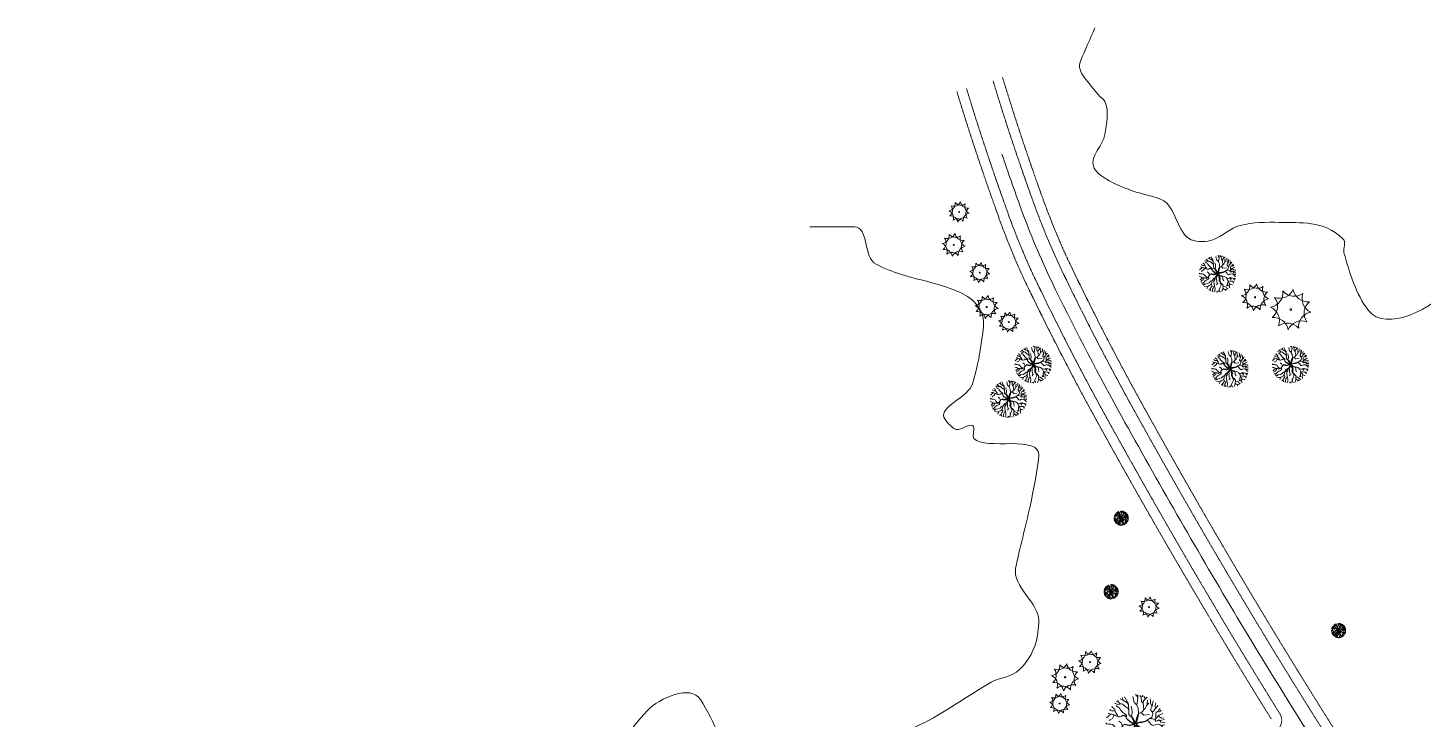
# Model space of a CAD drawing. Header units: feet. Extents: x 99089 to 101049, y 99298 to 100905.
# Drawn here: x 99089 to 100195, y 100357 to 100905 of the extents above; entities that cross this region are included whole.
import ezdxf

# ---------------------------------------------------------------- set-up
doc = ezdxf.new("R2010")
doc.units = ezdxf.units.FT
doc.header["$MEASUREMENT"] = 0
doc.linetypes.add('DGN Style 2', pattern=[27.4374, 16.46244, -10.97496])
for name, color, linetype, lineweight in [('Survey Exist Alignments', 1, 'DGN Style 2', 0), ('Survey Exist Pavement', 92, 'DGN Style 2', 0), ('Survey Exist Surface', 7, 'DGN Style 2', 0), ('Survey Exist Trees', 96, 'Continuous', 0)]:
    doc.layers.add(name, color=color, linetype=linetype, lineweight=lineweight)
doc.linetypes.add('StationLine', pattern='A,0,[2,dgnlstyle-.shx,S=0.039683,R=0,X=0,Y=0],100.0002', length=100.0002)
doc.linetypes.add('{ Tree Line }', pattern='A,0,[2,dgnlstyle-lstyle.shx,S=0.059208,R=0,X=0,Y=0],-7.4711', length=7.4711)

# ---------------------------------------------------------------- blocks, each defined once
blk = doc.blocks.new('C Tree')
at = {"layer": 'Survey Exist Trees', "color": 3}
blk.add_circle((0, 0), 0.00164, dxfattribs=at)
for centre, start, end in [((-0.0393, 0.0294), 280.2067, 5.9716), ((-0.0193, 0.0454), 250.2113, 335.9762), ((0.0059, 0.049), 220.2113, 305.9762), ((0.0296, 0.0394), 190.2113, 275.9762), ((0.0454, 0.0193), 160.2113, 245.9762), ((-0.0454, -0.0193), 340.2113, 65.9762), ((-0.0487, 0.0058), 310.2067, 35.9716), ((-0.0296, -0.0394), 10.2113, 95.9762), ((-0.0059, -0.049), 40.2113, 125.9762), ((0.0193, -0.0454), 70.2113, 155.9762)]:
    blk.add_arc(centre, 0.0258, start, end, dxfattribs=at)
at = {"layer": 'Survey Exist Trees', "color": 3, "extrusion": (0, 0, -1)}
for centre, start, end in [((-0.049, -0.0059), 324.0728, 49.7489), ((-0.0395, -0.0296), 354.0728, 79.7489)]:
    blk.add_arc(centre, 0.0258, start, end, dxfattribs=at)
blk = doc.blocks.new('D  Ttree')
at = {"layer": 'Survey Exist Trees', "color": 3, "linetype": 'Continuous', "lineweight": 0, "flags": 128}
for points in [[(0.0026, 0.0347), (0.0013, 0.037), (-0.0002, 0.0386)], [(0.0027, 0.0383), (0.0028, 0.0345), (0.0013, 0.0251), (0.0032, 0.0212), (0.0038, 0.0144), (0.0068, 0.015), (0.0091, 0.0171), (0.0104, 0.0191), (0.0095, 0.0275), (0.0074, 0.0298), (0.0069, 0.0356), (0.0059, 0.0365), (0.0057, 0.0381)], [(0.0069, 0.0356), (0.0082, 0.0362), (0.0091, 0.0373)], [(0.0127, 0.0331), (0.0111, 0.0359), (0.0105, 0.0369)], [(-0.0273, 0.0174), (-0.0286, 0.0177), (-0.031, 0.0176), (-0.0327, 0.018), (-0.0337, 0.0193)], [(-0.0233, 0.0101), (-0.0241, 0.0124), (-0.0253, 0.0143), (-0.0273, 0.0175), (-0.0268, 0.0186), (-0.0277, 0.0202), (-0.0301, 0.0218), (-0.0312, 0.0232)], [(-0.0187, 0.0266), (-0.0218, 0.0258), (-0.0242, 0.0264), (-0.0277, 0.0273)], [(-0.0099, 0.0052), (-0.0099, 0.0052), (-0.0112, 0.0068), (-0.0123, 0.0086), (-0.0119, 0.0102), (-0.012, 0.0116), (-0.0142, 0.0137), (-0.0166, 0.0153), (-0.018, 0.0168), (-0.0193, 0.0183), (-0.0206, 0.0203), (-0.0214, 0.0215), (-0.0239, 0.0231), (-0.0256, 0.0243)], [(-0.0089, 0.018), (-0.0104, 0.0209), (-0.0141, 0.0235), (-0.0169, 0.0262), (-0.0207, 0.0271), (-0.0225, 0.029), (-0.0252, 0.0295)], [(-0.0225, 0.029), (-0.0227, 0.0303), (-0.0231, 0.0312)], [(-0.0095, 0.0257), (-0.0111, 0.0279), (-0.0133, 0.0295), (-0.0145, 0.0301), (-0.0169, 0.0313), (-0.0195, 0.0326), (-0.0202, 0.0331)], [(-0.016, 0.0308), (-0.017, 0.0336), (-0.017, 0.0349)], [(-0.0088, 0.0126), (-0.0089, 0.018), (-0.0095, 0.0257), (-0.0097, 0.0273), (-0.0106, 0.0288), (-0.0145, 0.0359)], [(-0.006, 0.0102), (-0.0047, 0.0144), (-0.0046, 0.0177), (-0.0051, 0.0195), (-0.0059, 0.0234)], [(0.0012, 0.0255), (-0.0008, 0.0277), (-0.0022, 0.0282), (-0.0039, 0.036)], [(0.0095, 0.0275), (0.0103, 0.0304), (0.0117, 0.0321), (0.0144, 0.0347), (0.0147, 0.0354)], [(0.0104, 0.0191), (0.0125, 0.0206), (0.014, 0.0239), (0.0148, 0.0255), (0.0169, 0.0273)], [(0.0148, 0.0255), (0.0148, 0.0276), (0.0153, 0.0315)], [(0.0183, 0.0074), (0.0209, 0.0095), (0.0219, 0.0117), (0.0222, 0.0136), (0.0219, 0.0157), (0.0196, 0.0179), (0.0198, 0.02), (0.0215, 0.0234), (0.0227, 0.0306)], [(0.0215, 0.0234), (0.0211, 0.0239), (0.0202, 0.0255), (0.0194, 0.0272), (0.0191, 0.0297), (0.019, 0.0332)], [(0.0219, 0.0157), (0.0235, 0.0175), (0.025, 0.0196), (0.0261, 0.021), (0.0292, 0.0244)], [(0.026, 0.0209), (0.0254, 0.0232), (0.0254, 0.024), (0.026, 0.0279)], [(0.0262, 0.0071), (0.0262, 0.0141), (0.0268, 0.0155), (0.0291, 0.017), (0.0303, 0.019), (0.032, 0.0205)], [(0.0291, 0.0171), (0.0302, 0.0166), (0.0311, 0.0163), (0.0331, 0.0185)], [(-0.0358, 0.0004), (-0.0388, 0.0019)], [(-0.0215, -0.0077), (-0.0225, -0.0072), (-0.0244, -0.0062), (-0.0265, -0.0042), (-0.0284, -0.0016), (-0.03, -0.0004), (-0.0322, 0), (-0.0344, 0.0003), (-0.0388, 0.0005)], [(-0.0121, 0.0091), (-0.0132, 0.0102), (-0.0147, 0.0115), (-0.0159, 0.0115), (-0.017, 0.0113), (-0.018, 0.0108), (-0.0189, 0.0102), (-0.0212, 0.0096), (-0.0224, 0.0097), (-0.0244, 0.0105), (-0.026, 0.0112), (-0.0273, 0.012), (-0.0294, 0.0129), (-0.0316, 0.0134), (-0.0327, 0.0127), (-0.0339, 0.0118), (-0.0355, 0.0107), (-0.0379, 0.0084)], [(-0.0321, 0.0131), (-0.0332, 0.0138), (-0.0348, 0.0142), (-0.036, 0.0147)], [(-0.0285, 0.0125), (-0.0287, 0.0101), (-0.0303, 0.0077), (-0.0331, 0.006), (-0.0347, 0.0051)], [(-0.0169, -0.0022), (-0.0193, 0.0022), (-0.0221, 0.0043)], [(0.0065, 0.015), (0.0085, 0.014), (0.0107, 0.0121), (0.0179, 0.0127)], [(0.0122, 0.0038), (0.0133, 0.0042), (0.0159, 0.0063), (0.018, 0.0074), (0.021, 0.0075), (0.0243, 0.0064), (0.0253, 0.0063), (0.0264, 0.0074), (0.0278, 0.0093), (0.0291, 0.0112), (0.0306, 0.0119), (0.0327, 0.0129), (0.0352, 0.0139)], [(0.0144, 0.0051), (0.0164, 0.0044), (0.0185, 0.0021), (0.0198, 0.0003), (0.0214, -0.0012), (0.0231, -0.0017), (0.0253, -0.0007), (0.0267, -0.0003), (0.0298, 0), (0.0314, -0.0001), (0.0335, -0.0021), (0.0356, -0.0044), (0.0374, -0.0048)], [(0.0249, 0.0063), (0.0263, 0.0041), (0.0284, 0.0047), (0.0301, 0.0058), (0.0313, 0.0049), (0.0328, 0.0026), (0.0377, 0.0024)], [(0.0298, 0.0115), (0.0311, 0.0096), (0.0326, 0.0086), (0.0346, 0.0081), (0.0368, 0.0086)], [(0.031, 0.0051), (0.0319, 0.005), (0.0336, 0.0053), (0.0373, 0.0064)], [(-0.0316, -0.0085), (-0.0332, -0.0074), (-0.0352, -0.006), (-0.0385, -0.0047)], [(-0.0145, -0.0003), (-0.0147, -0.0003), (-0.0161, -0.0013), (-0.0174, -0.0029), (-0.0184, -0.004), (-0.0191, -0.0048), (-0.0201, -0.0062), (-0.021, -0.0073), (-0.0218, -0.008), (-0.0228, -0.0086), (-0.025, -0.0085), (-0.0261, -0.0085), (-0.0278, -0.008), (-0.0291, -0.0078), (-0.0302, -0.0079), (-0.0314, -0.0083), (-0.0324, -0.0092), (-0.0335, -0.0098), (-0.035, -0.0108), (-0.0367, -0.0123)], [(-0.0294, -0.0078), (-0.0293, -0.0094), (-0.0296, -0.0106), (-0.0305, -0.0122), (-0.0326, -0.0133), (-0.0342, -0.0143), (-0.0354, -0.0155)], [(-0.0314, -0.0195), (-0.0323, -0.0187), (-0.0342, -0.0179)], [(-0.0193, -0.005), (-0.0187, -0.0073), (-0.0188, -0.0092), (-0.0198, -0.0111), (-0.0225, -0.0125), (-0.0248, -0.0134), (-0.0266, -0.0147), (-0.0286, -0.0168), (-0.03, -0.0184), (-0.0309, -0.0194), (-0.0331, -0.0198)], [(-0.0227, -0.0309), (-0.0202, -0.0257), (-0.0177, -0.0242), (-0.0149, -0.0228), (-0.0133, -0.021), (-0.0127, -0.0177), (-0.0117, -0.014), (-0.0149, -0.0152), (-0.018, -0.0183), (-0.0212, -0.0201), (-0.0259, -0.021), (-0.0277, -0.0208), (-0.0316, -0.0221)], [(-0.0067, -0.0091), (-0.0054, -0.0112), (-0.0083, -0.015), (-0.0079, -0.0208), (-0.0068, -0.0256), (-0.0057, -0.0297), (-0.0062, -0.0365), (-0.0068, -0.0374)], [(-0.0031, -0.0063), (-0.0024, -0.0086), (-0.0025, -0.0122), (-0.0023, -0.0146), (-0.0019, -0.0167), (-0.0011, -0.0191), (-0.0019, -0.022), (-0.0025, -0.023)], [(0.0047, -0.0178), (0.0051, -0.0191), (0.0063, -0.0202), (0.0068, -0.0231), (0.0059, -0.0259), (0.0042, -0.0286), (0.0033, -0.0305), (0.0031, -0.0329), (0.0043, -0.0362), (0.0051, -0.0376)], [(0.0048, -0.018), (0.0073, -0.0191), (0.0112, -0.0234), (0.0109, -0.0253), (0.0106, -0.0294), (0.0105, -0.0308), (0.0099, -0.0334), (0.0083, -0.0369)], [(0.009, -0.0049), (0.0131, -0.0053), (0.0149, -0.0058), (0.0173, -0.0076), (0.0182, -0.0088), (0.0198, -0.0112), (0.0216, -0.0153), (0.025, -0.0211), (0.0238, -0.0234), (0.0244, -0.0268), (0.0245, -0.0287)], [(0.009, -0.0049), (0.0104, -0.0079), (0.0106, -0.0117), (0.0123, -0.0146)], [(0.0182, -0.0088), (0.0217, -0.0095), (0.0238, -0.0088), (0.0259, -0.0076), (0.0292, -0.0095)], [(0.0212, -0.0145), (0.0206, -0.0177), (0.0202, -0.0202), (0.0207, -0.0224), (0.0212, -0.0252)], [(0.0216, -0.0153), (0.0229, -0.0147), (0.0255, -0.0149), (0.0281, -0.0152), (0.0304, -0.0153), (0.0316, -0.0165), (0.0324, -0.0192)], [(0.0242, -0.0085), (0.0257, -0.0098), (0.0276, -0.0122)], [(0.0273, -0.0084), (0.0288, -0.0078), (0.031, -0.0085), (0.0331, -0.0092), (0.0365, -0.0095)], [(0.031, -0.0159), (0.032, -0.0158), (0.0336, -0.0165), (0.0337, -0.0168)], [(0.0329, -0.0091), (0.0337, -0.0106), (0.0354, -0.0129)], [(0.0338, -0.0024), (0.0352, -0.001), (0.0377, -0.0006)], [(-0.0259, -0.021), (-0.027, -0.022), (-0.0289, -0.0226), (-0.0303, -0.0237)], [(-0.0202, -0.0257), (-0.0231, -0.0268), (-0.0253, -0.0263), (-0.0286, -0.0257)], [(-0.0157, -0.0313), (-0.017, -0.033), (-0.0189, -0.0333)], [(-0.0133, -0.021), (-0.0123, -0.0241), (-0.012, -0.0252), (-0.0142, -0.028), (-0.0154, -0.0303), (-0.0158, -0.0318), (-0.0151, -0.0335), (-0.0149, -0.0352)], [(-0.0106, -0.0348), (-0.0115, -0.0357), (-0.0122, -0.0361)], [(-0.0068, -0.0256), (-0.0089, -0.0269), (-0.0098, -0.0295), (-0.011, -0.0314), (-0.0111, -0.0333), (-0.0109, -0.0344), (-0.01, -0.0358), (-0.0099, -0.0368)], [(0.0039, -0.035), (0.0014, -0.0352), (-0.0001, -0.0363), (-0.0021, -0.0372), (-0.0034, -0.0379)], [(-0.0012, -0.0195), (-0.0007, -0.0198), (0.0008, -0.0205)], [(0, -0.0362), (0.0001, -0.038)], [(0.0107, -0.0293), (0.0125, -0.0314), (0.0142, -0.0323), (0.0167, -0.0322), (0.0187, -0.0328)], [(0.0109, -0.0253), (0.0143, -0.0261), (0.0171, -0.0277), (0.0191, -0.03), (0.0201, -0.0302), (0.0208, -0.0313)], [(0.0143, -0.0323), (0.0158, -0.0343)], [(0.0205, -0.0213), (0.0197, -0.0232), (0.018, -0.0251)], [(0.025, -0.0211), (0.0269, -0.0214), (0.0295, -0.0223), (0.0303, -0.0224)]]:
    blk.add_lwpolyline(points, dxfattribs=at)
at = {"layer": 'Survey Exist Trees', "color": 3, "linetype": 'Continuous', "lineweight": 30, "flags": 128}
for points in [[(-0.0109, -0.0008), (-0.0087, -0.001), (-0.0068, -0.0009), (-0.0046, -0.0003), (-0.0027, 0.0005), (-0.0025, 0.0009), (-0.0027, 0.0011), (-0.0059, 0.0025), (-0.0076, 0.0035), (-0.0099, 0.0052)], [(-0.0081, 0.0038), (-0.0068, 0.0034), (-0.0051, 0.0025), (-0.0035, 0.0018), (-0.0021, 0.0013), (-0.0017, 0.0013), (-0.0016, 0.0016), (-0.0021, 0.0031), (-0.0031, 0.0057), (-0.004, 0.0078), (-0.0045, 0.0088), (-0.0062, 0.0102), (-0.0088, 0.0126)], [(-0.0066, 0.0106), (-0.0051, 0.0097), (-0.004, 0.009), (-0.0031, 0.0071), (-0.0023, 0.0053), (-0.0015, 0.0031), (-0.001, 0.0017), (-0.0008, 0.0014), (-0.0004, 0.0015), (-0.0001, 0.0024), (0.0005, 0.0039), (0.0012, 0.0059), (0.0018, 0.0083), (0.0023, 0.0105), (0.0028, 0.0122), (0.0035, 0.0134)], [(0.0038, 0.0144), (0.0028, 0.0112), (0.0022, 0.0085), (0.0014, 0.0055), (0.0004, 0.0024), (0.0003, 0.002), (0.0005, 0.0014), (0.0009, 0.0014), (0.003, 0.0021), (0.0054, 0.0026), (0.0081, 0.003), (0.0099, 0.0034), (0.0114, 0.0035)], [(0.0122, 0.0038), (0.0106, 0.0033), (0.0085, 0.0027), (0.0061, 0.0023), (0.0037, 0.002), (0.0021, 0.0012), (0.0007, 0.0005), (0.0005, 0.0003), (0.0009, -0.0002), (0.0022, -0.0013), (0.0045, -0.0032), (0.0056, -0.0039), (0.0077, -0.0046)], [(-0.0106, -0.0128), (-0.0093, -0.0104), (-0.0077, -0.0091), (-0.006, -0.0079), (-0.0042, -0.0066), (-0.0025, -0.0047), (-0.0019, -0.0036), (-0.0013, -0.0007), (-0.0015, -0.0002), (-0.0019, -0.0001), (-0.0045, -0.0008), (-0.0072, -0.0014), (-0.0083, -0.0015), (-0.0106, -0.0009), (-0.0126, -0.0005), (-0.0145, -0.0003)], [(0.0045, -0.0167), (0.0035, -0.0145), (0.0033, -0.0125), (0.0033, -0.0118), (0.0037, -0.0107), (0.0041, -0.0088), (0.003, -0.007), (0.0025, -0.0047), (0.0016, -0.0032), (0.0004, -0.0015), (0, -0.0013), (-0.0004, -0.0014), (-0.0007, -0.0019), (-0.0012, -0.0038), (-0.0014, -0.0044), (-0.0031, -0.0063), (-0.004, -0.0073), (-0.0067, -0.0091), (-0.0094, -0.0115), (-0.0117, -0.014)], [(0.009, -0.0049), (0.0052, -0.0041), (0.0035, -0.0028), (0.0007, -0.0011), (0.0017, -0.0027), (0.0026, -0.0041), (0.0029, -0.0054), (0.0036, -0.0074), (0.0045, -0.0089), (0.0036, -0.0123), (0.0047, -0.0178)]]:
    blk.add_lwpolyline(points, dxfattribs=at)

msp = doc.modelspace()

# ---------------------------------------------------------------- linework, layer by layer
at = {"layer": 'Survey Exist Alignments', "linetype": 'StationLine', "ltscale": 0.003281, "flags": 128}
msp.add_lwpolyline([(99861.3, 100804.6, 0.005967), (99876.6, 100761, 0.025399), (99900.8, 100703.5, 0.013445), (99953.5, 100601.7, 0.008386), (100042.3, 100446.8, 0.009146), (100135.6, 100296.6, 0.018051), (100190, 100218.8, 0.015153), (100269.1, 100120.3, 0.009573), (100398.1, 99975, 0.017162), (100540.9, 99830.5, -0.008844), (100610.7, 99762.2, -0.000822), (100896.1, 99471.9, -0.001678), (101034.9, 99329.3)], format="xyb", dxfattribs=at)
at = {"layer": 'Survey Exist Pavement', "ltscale": 0.003281, "flags": 128}
msp.add_lwpolyline([(99854.2, 100862.9, 0.013445), (99886.9, 100764.7, 0.025399), (99910.8, 100708.3, 0.013445), (99963.1, 100607, 0.008386), (100051.8, 100452.4, 0.009146), (100144.9, 100302.6, 0.018051), (100198.8, 100225.4, 0.015153), (100277.5, 100127.4, 0.009573), (100406.2, 99982.5, 0.017162), (100548.5, 99838.5, -0.008844), (100618.5, 99769.9, -0.000822), (100904, 99479.6, -0.001678), (101042.8, 99336.9)], format="xyb", dxfattribs=at)
at = {"layer": 'Survey Exist Pavement', "ltscale": 0.003281}
for centre, radius, start, end in [((101694.5, 101421.8), 1945.2, 196.894, 199.9753), ((100454.1, 100970.9), 625.5, 199.9753, 205.795), ((101820.6, 101631.4), 2143.2, 205.795, 208.8762), ((104614.6, 103172.2), 5333.9, 208.8762, 210.7982), ((104194, 102921.5), 4844.3, 210.7982, 211.9085)]:
    msp.add_arc(centre, radius, start, end, dxfattribs=at)
at = {"layer": 'Survey Exist Pavement', "ltscale": 0.003281, "extrusion": (0, 0, -1)}
msp.add_arc((-100073.2, 100355.7), 10, 148.0915, 222.4568, dxfattribs=at)
at = {"layer": 'Survey Exist Surface', "ltscale": 0.003281, "flags": 128}
msp.add_lwpolyline([(99861.9, 100865.2, 0.013445), (99894.4, 100767.5, 0.025399), (99918, 100711.8, 0.013445), (99970.1, 100610.8, 0.008386), (100058.6, 100456.5, 0.009146), (100151.6, 100306.9, 0.018051), (100205.2, 100230.2, 0.015153), (100283.6, 100132.6, 0.009573), (100412.1, 99987.9, 0.017162), (100554, 99844.3, -0.008844), (100624.2, 99775.6, -0.000822), (100909.7, 99485.2, -0.001678), (101048.6, 99342.5)], format="xyb", dxfattribs=at)
at = {"layer": 'Survey Exist Surface', "ltscale": 0.003281}
for centre, radius, start, end in [((101694.5, 101421.8), 1953.2, 196.894, 199.9753), ((100454.1, 100970.9), 633.5, 199.9753, 205.795), ((101820.6, 101631.4), 2151.2, 205.795, 208.8762), ((104614.6, 103172.2), 5341.9, 208.8762, 210.7982), ((104194, 102921.5), 4852.3, 210.7982, 211.9085)]:
    msp.add_arc(centre, radius, start, end, dxfattribs=at)
at = {"layer": 'Survey Exist Trees', "linetype": '{ Tree Line }'}
for points, knots in [([(99935, 100904.6, 0), (99931.2, 100895.8, 0), (99927.4, 100887.1, 0), (99923.6, 100878.3, 0), (99919.7, 100869.3, 0), (99931.4, 100860.7, 0), (99937.3, 100852.1, 0), (99938.9, 100849.7, 0), (99941.9, 100848.8, 0), (99943, 100846.4, 0), (99946.6, 100838.2, 0), (99944.2, 100828.5, 0), (99943, 100820.1, 0), (99941.8, 100811.5, 0), (99931, 100803, 0), (99933.9, 100795, 0), (99935.4, 100790.6, 0), (99939.8, 100787.2, 0), (99944.2, 100784.7, 0), (99949.8, 100781.4, 0), (99955.5, 100779, 0), (99961.3, 100776.7, 0), (99969.7, 100773.2, 0), (99979.2, 100772, 0), (99987.5, 100768.7, 0), (99999.8, 100763.8, 0), (99999.5, 100741.8, 0), (100011.5, 100736.7, 0), (100016.7, 100734.5, 0), (100023.4, 100734.9, 0), (100028.6, 100736.7, 0), (100036.1, 100739.3, 0), (100042.4, 100746.2, 0), (100050.3, 100748.1, 0), (100060.4, 100750.5, 0), (100070.9, 100750.8, 0), (100081.2, 100750.4, 0), (100098.3, 100749.8, 0), (100115.9, 100752.5, 0), (100131.4, 100737.8, 0), (100134.8, 100734.6, 0), (100131.5, 100730.1, 0), (100132.5, 100726.4, 0), (100137.1, 100710.4, 0), (100141.9, 100693.7, 0), (100151.9, 100680.7, 0), (100166, 100662.7, 0), (100203.4, 100682.2, 0), (100218.2, 100700.2, 0), (100228.6, 100712.8, 0), (100231.1, 100729.7, 0), (100242.1, 100742.4, 0), (100251.4, 100753, 0), (100260.1, 100772.6, 0), (100273, 100768.7, 0), (100284, 100765.3, 0), (100295, 100761.8, 0), (100306.1, 100758.4, 0), (100324.4, 100752.7, 0), (100342.6, 100746.9, 0), (100360.9, 100741.3, 0), (100372.1, 100737.8, 0), (100387.8, 100747.3, 0), (100391.7, 100758.4, 0), (100394, 100764.9, 0), (100396.3, 100771.3, 0), (100398.6, 100777.8, 0)], [0, 0, 0, 0, 0.040247, 0.040247, 0.040247, 0.081877, 0.081877, 0.081877, 0.093222, 0.093222, 0.093222, 0.130134, 0.130134, 0.130134, 0.167701, 0.167701, 0.167701, 0.188123, 0.188123, 0.188123, 0.214679, 0.214679, 0.214679, 0.253248, 0.253248, 0.253248, 0.30941, 0.30941, 0.30941, 0.333473, 0.333473, 0.333473, 0.36792, 0.36792, 0.36792, 0.411352, 0.411352, 0.411352, 0.484111, 0.484111, 0.484111, 0.50024, 0.50024, 0.50024, 0.569987, 0.569987, 0.569987, 0.666948, 0.666948, 0.666948, 0.735218, 0.735218, 0.735218, 0.792126, 0.792126, 0.792126, 0.840839, 0.840839, 0.840839, 0.921516, 0.921516, 0.921516, 0.971069, 0.971069, 0.971069, 1, 1, 1, 1]), ([(99709, 100747, 0), (99720.8, 100747, 0), (99732.6, 100747, 0), (99744.3, 100747, 0), (99755.8, 100747, 0), (99751.3, 100722.3, 0), (99761.5, 100717.3, 0), (99767.7, 100714.2, 0), (99774.2, 100711.4, 0), (99780.9, 100709.3, 0), (99791.8, 100705.8, 0), (99803, 100703.8, 0), (99814, 100700.2, 0), (99825.1, 100696.5, 0), (99836.7, 100693.1, 0), (99843.7, 100681.9, 0), (99849.2, 100673.1, 0), (99845.9, 100663.5, 0), (99844.8, 100654.5, 0), (99843.5, 100643.7, 0), (99841.1, 100632.4, 0), (99838, 100622.5, 0), (99834.7, 100612.2, 0), (99814.7, 100605.8, 0), (99815.1, 100597.4, 0), (99815.3, 100594.1, 0), (99819.5, 100590.3, 0), (99823.1, 100587.1, 0), (99827.3, 100583.3, 0), (99834.4, 100591.8, 0), (99838, 100589.4, 0), (99840.5, 100587.7, 0), (99837.4, 100581, 0), (99839.1, 100579.1, 0), (99847.7, 100569.4, 0), (99892.2, 100582.6, 0), (99890.5, 100565.4, 0), (99889.2, 100552.2, 0), (99886.4, 100538.6, 0), (99883.6, 100525.4, 0), (99880.2, 100509, 0), (99875.3, 100492.3, 0), (99872.2, 100476.3, 0), (99869.5, 100462, 0), (99890.5, 100448.9, 0), (99890.5, 100435.2, 0), (99890.5, 100422.5, 0), (99887.7, 100408.2, 0), (99875.6, 100396.3, 0), (99868.4, 100389.2, 0), (99859.9, 100390.3, 0), (99852.8, 100386, 0), (99838.7, 100377.6, 0), (99824.7, 100368.3, 0), (99810.6, 100359.8, 0), (99792.4, 100348.8, 0), (99771.4, 100343, 0), (99753.5, 100331.2, 0), (99736.1, 100319.9, 0), (99765.7, 100288.2, 0), (99752.3, 100269.5, 0), (99739.9, 100252.2, 0), (99720.9, 100220.9, 0), (99709, 100231.9, 0), (99696.4, 100243.4, 0), (99683.3, 100262.6, 0), (99672.4, 100279.8, 0), (99665.2, 100291.2, 0), (99658.6, 100302.6, 0), (99651.9, 100314.1, 0), (99640.9, 100332.8, 0), (99633.7, 100354.2, 0), (99622.2, 100372.3, 0), (99614.6, 100384.3, 0), (99590.2, 100373.8, 0), (99579.9, 100363.2, 0), (99572.8, 100355.8, 0), (99566.9, 100347.7, 0), (99561.7, 100339.2, 0), (99555.6, 100329.4, 0), (99554.2, 100316.7, 0), (99548, 100307.2, 0), (99540.6, 100295.9, 0), (99516.1, 100314.3, 0), (99506.9, 100301.5, 0), (99495.8, 100286, 0), (99486.6, 100269.1, 0), (99492, 100253.6, 0), (99498.5, 100234.9, 0), (99506.8, 100216.1, 0), (99514.9, 100197.6, 0), (99522.2, 100180.8, 0), (99533.6, 100164.8, 0), (99538.8, 100148.5, 0), (99545.9, 100126.2, 0), (99518.4, 100105.2, 0), (99495.5, 100087.9, 0), (99486, 100080.8, 0), (99476.4, 100101.1, 0), (99466.9, 100099.4, 0), (99450.1, 100096.2, 0), (99433.1, 100092, 0), (99416.7, 100077.7, 0), (99405, 100067.5, 0), (99406.6, 100053.7, 0), (99398.4, 100043.4, 0), (99386.5, 100028.4, 0), (99374.7, 100014.5, 0), (99357.3, 100004.6, 0), (99346.7, 99998.5, 0), (99333.6, 99997.7, 0), (99323.1, 100001.1, 0), (99311.8, 100004.8, 0), (99301.7, 100013.3, 0), (99289.9, 100017.1, 0), (99268.6, 100024.1, 0), (99247, 100032.3, 0), (99224.9, 100033.1, 0), (99211.6, 100033.6, 0), (99198.2, 100031.3, 0), (99184.9, 100029.7, 0), (99173.7, 100028.3, 0), (99162.4, 100029.4, 0), (99151.8, 100022.8, 0), (99134.8, 100012.3, 0), (99131.3, 99992.9, 0), (99124.4, 99976, 0), (99117.8, 99959.9, 0), (99118.6, 99940.7, 0), (99108.4, 99926.9, 0), (99101.9, 99918.1, 0), (99095.5, 99909.4, 0), (99089, 99900.6, 0)], [0, 0, 0, 0, 0.018953, 0.018953, 0.018953, 0.037309, 0.037309, 0.037309, 0.04855, 0.04855, 0.04855, 0.066943, 0.066943, 0.066943, 0.085609, 0.085609, 0.085609, 0.100301, 0.100301, 0.100301, 0.117814, 0.117814, 0.117814, 0.135996, 0.135996, 0.135996, 0.142968, 0.142968, 0.142968, 0.15101, 0.15101, 0.15101, 0.156548, 0.156548, 0.156548, 0.185022, 0.185022, 0.185022, 0.206741, 0.206741, 0.206741, 0.233742, 0.233742, 0.233742, 0.257835, 0.257835, 0.257835, 0.280097, 0.280097, 0.280097, 0.293506, 0.293506, 0.293506, 0.320145, 0.320145, 0.320145, 0.354324, 0.354324, 0.354324, 0.387357, 0.387357, 0.387357, 0.418132, 0.418132, 0.418132, 0.450422, 0.450422, 0.450422, 0.471817, 0.471817, 0.471817, 0.506827, 0.506827, 0.506827, 0.529971, 0.529971, 0.529971, 0.546115, 0.546115, 0.546115, 0.564746, 0.564746, 0.564746, 0.586967, 0.586967, 0.586967, 0.613856, 0.613856, 0.613856, 0.646224, 0.646224, 0.646224, 0.67549, 0.67549, 0.67549, 0.715371, 0.715371, 0.715371, 0.731834, 0.731834, 0.731834, 0.761137, 0.761137, 0.761137, 0.78193, 0.78193, 0.78193, 0.81221, 0.81221, 0.81221, 0.830642, 0.830642, 0.830642, 0.850332, 0.850332, 0.850332, 0.886217, 0.886217, 0.886217, 0.907693, 0.907693, 0.907693, 0.925799, 0.925799, 0.925799, 0.954852, 0.954852, 0.954852, 0.98251, 0.98251, 0.98251, 1, 1, 1, 1])]:
    msp.add_open_spline(points, degree=3, knots=knots, dxfattribs=at)

# ---------------------------------------------------------------- block references
at = {"layer": 'Survey Exist Trees', "color": 3}
for p, xscale, yscale, zscale in [((99827.4, 100758.7, 0), 228.6, 228.6, 228.6), ((99823.1, 100732.6, 0), 259.0799999999999, 259.0799999999999, 259.0799999999999), ((99843.8, 100710.7, 0), 228.6, 228.6, 228.6), ((100062, 100691.1, 0), 304.8, 304.8, 304.8), ((100090.3, 100681.3, 0), 457.2, 457.2, 457.2), ((99849.2, 100683.4, 0), 259.0799999999999, 259.0799999999999, 259.0799999999999), ((99866.7, 100671.4, 0), 228.6, 228.6, 228.6), ((99978, 100445.5, 0), 228.6, 228.6, 228.6), ((99931.1, 100401.9, 0), 259.0799999999999, 259.0799999999999, 259.0799999999999), ((99911.4, 100389.9, 0), 304.8000000000001, 304.8000000000001, 304.8000000000001), ((99907.1, 100369.1, 0), 228.6, 228.6, 228.6)]:
    msp.add_blockref('C Tree', p, dxfattribs=dict(at, xscale=xscale, yscale=yscale, zscale=zscale))
at = {"layer": 'Survey Exist Trees', "color": 3, "linetype": 'Continuous', "lineweight": 0}
for p, xscale, yscale, zscale in [((100032.5, 100709.6, 0), 381, 381, 381), ((99886.3, 100637.6, 0), 381, 381, 381), ((100090.3, 100637.6, 0), 381, 381, 381), ((100042.3, 100634.3, 0), 381, 381, 381), ((99866.7, 100610.3, 0), 381, 381, 381), ((99956, 100516, 0), 152.4, 152.4, 152.4), ((99948, 100457.7, 0), 152.4, 152.4, 152.4), ((100128.4, 100426.9, 0), 152.4, 152.4, 152.4), ((99967.4, 100352.6, 0), 609.5999999999999, 609.5999999999999, 609.5999999999999)]:
    msp.add_blockref('D  Ttree', p, dxfattribs=dict(at, xscale=xscale, yscale=yscale, zscale=zscale))

doc.saveas('drawing.dxf')
